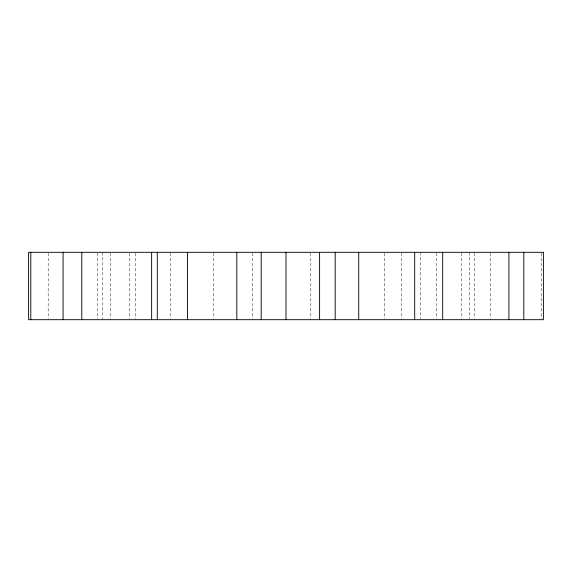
<?xml version="1.0" encoding="UTF-8"?>
<svg xmlns="http://www.w3.org/2000/svg" width="572" height="572" viewBox="0 0 572 572"><rect width="100%" height="100%" fill="white"/><g stroke="black" fill="none" stroke-linecap="round" stroke-linejoin="round"><path stroke-width="0.43" stroke-dasharray="2.86 2.15" d="M541.198 253.196L541.198 318.804M490.211 253.196L490.211 318.804M474.395 253.196L474.395 318.804M469.541 252.309L469.541 318.804M461.554 253.196L461.554 318.804M436.751 253.196L436.751 318.804M420.363 252.309L420.363 318.804M401.673 253.196L401.673 318.804M384.506 253.196L384.506 318.804M310.803 253.196L310.803 318.804M252.402 253.196L252.402 318.804M213.285 253.196L213.285 318.804M170.327 253.196L170.327 318.804M135.249 253.196L135.249 318.804M129.308 253.196L129.308 318.804M110.446 253.196L110.446 318.804M102.46 252.309L102.46 318.804M97.605 253.196L97.605 318.804M48.191 253.196L48.191 318.804"/><path stroke-width="0.86" d="M523.809 252.309L523.809 319.691M508.916 252.309L508.916 319.691M442.692 252.309L442.692 319.691M414.7 252.309L414.7 319.691M358.715 252.309L358.715 319.691M335.178 252.309L335.178 319.691M319.598 252.309L319.598 319.691M286 252.309L286 319.691M261.197 252.309L261.197 319.691M236.822 252.309L236.822 319.691M187.494 252.309L187.494 319.691M157.3 252.309L157.3 319.691M151.637 252.309L151.637 319.691M81.789 252.309L81.789 319.691M63.084 252.309L63.084 319.691M30.802 252.309L30.802 319.691M543.4 252.309L28.6 252.309L28.6 319.691L543.4 319.691L543.4 252.309"/></g></svg>
